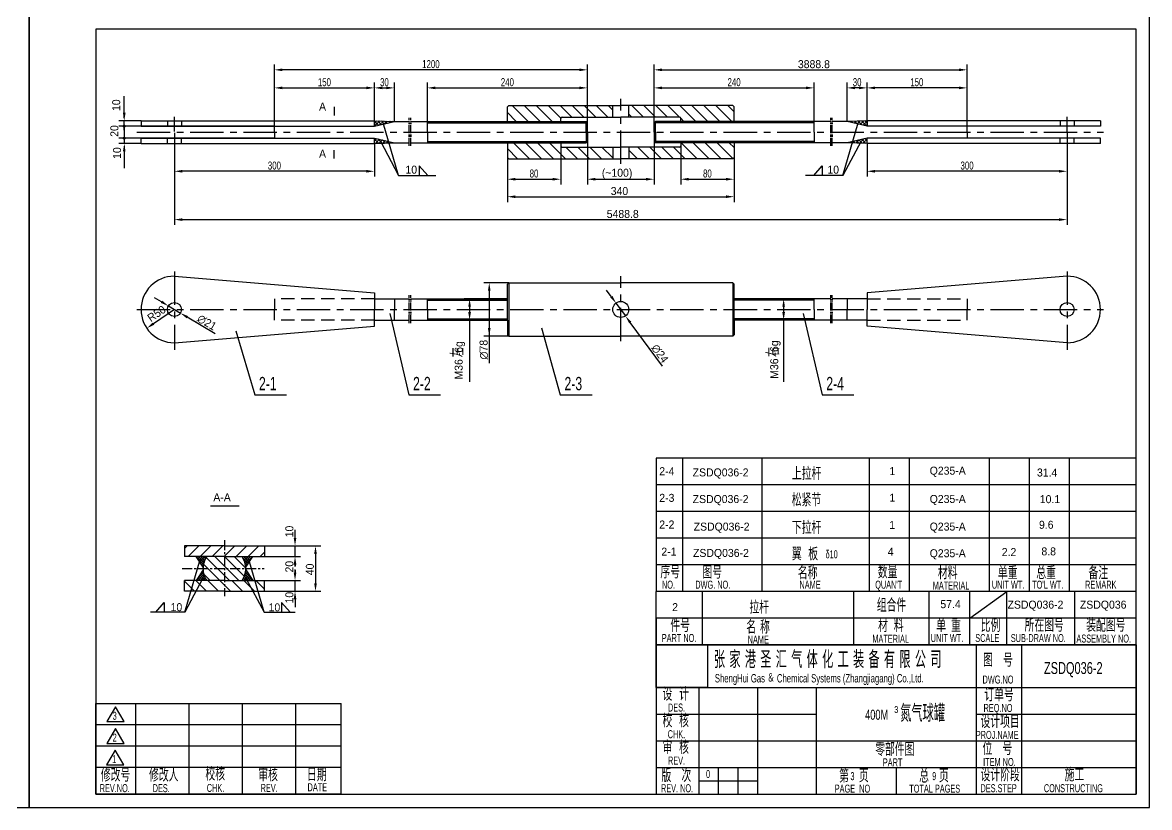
# Model space of a CAD drawing. Header units: millimetres. Extents: x 498745 to 743872, y 17439 to 118325.
# Drawn here: x 587008 to 606021, y 32898 to 46151 of the extents above; entities that cross this region are included whole.
import ezdxf

# ---------------------------------------------------------------- set-up
doc = ezdxf.new("R2010")
doc.units = ezdxf.units.MM
doc.header["$LTSCALE"] = 45
for name, pattern in [('CENTER', [2, 1.25, -0.25, 0.25, -0.25]), ('DIVIDE-S', [16, 10, -2, 0, -2, 0, -2]), ('HIDDEN', [0.375, 0.25, -0.125])]:
    doc.linetypes.add(name, pattern=pattern)
doc.styles.add('HGCAD', font='HGCAD.SHX', dxfattribs={"width": 0.75, "bigfont": 'HGCADHZ.SHX'})
picture_1 = doc.add_image_def('image1.jpg', size_in_pixel=(195, 162))

# ---------------------------------------------------------------- blocks, each defined once
blk = doc.blocks.new('xgl')
at = {"color": 4, "linetype": 'Continuous'}
for p, q in [((0, 34), (92, 34)), ((0, 0), (0, 34)), ((92, 0), (92, 34)), ((92, 0), (0, 0))]:
    blk.add_line(p, q, dxfattribs=at)
at = {"color": 2, "linetype": 'Continuous'}
for p, q in [((15, 0), (15, 34)), ((35, 0), (35, 34)), ((55, 0), (55, 34)), ((75, 0), (75, 34)), ((92, 26), (0, 26)), ((92, 18), (0, 18)), ((92, 10), (0, 10))]:
    blk.add_line(p, q, dxfattribs=at)
at = {"color": 7, "linetype": 'Continuous'}
for points in [[(4.13, 27.23), (10.59, 27.23), (7.36, 32.82)], [(4.13, 19.03), (10.59, 19.03), (7.36, 24.62)], [(3.99, 10.96), (10.45, 10.96), (7.22, 16.55)]]:
    blk.add_lwpolyline(points, close=True, dxfattribs=at)
at = {"color": 7, "linetype": 'Continuous', "style": 'HGCAD', "width": 0.7}
for s, p in [('3', (6.28, 27.91)), ('2', (6.28, 19.71)), ('1', (6.14, 11.64)), ('REV.NO.', (1.43, 0.75)), ('DES.', (21.29, 0.75)), ('DATE', (79.36, 1.08))]:
    blk.add_text(s, height=3, dxfattribs=at).set_placement(p)
at = {"style": 'HGCAD', "width": 0.7}
for s, height, p in [('修改号', 5, (1.87, 4.69)), ('修改人', 5, (19.93, 4.69)), ('校核', 5, (41.07, 5.06)), ('审核', 5, (60.88, 4.75)), ('日期', 5, (79.15, 4.84)), ('CHK.', 3, (41.57, 0.83)), ('REV.', 3, (61.76, 0.83))]:
    blk.add_text(s, height=height, dxfattribs=at).set_placement(p)

msp = doc.modelspace()

# ---------------------------------------------------------------- hatches: boundary and pattern name
h = msp.add_hatch()
h.set_pattern_fill('ANSI31', scale=45, angle=90, style=0)
h.set_pattern_definition([(135, (532436.02, 28379.69), (-101.02788, -101.02788), [])])
h.paths.add_polyline_path([(596538.07, 44751.9), (595210.57, 44751.9), (595188.07, 44729.4), (595188.07, 44481.9), (596088.07, 44481.9), (596088.07, 44532.52, -0.41421356), (596110.57, 44555.02), (596538.07, 44555.02)])
h.paths.add_polyline_path([(596088.07, 44071.27), (596088.07, 44121.9), (595188.07, 44121.9), (595188.07, 43874.4), (595210.57, 43851.9), (596088.07, 43851.9)])
h.paths.add_polyline_path([(596538.07, 44048.77), (596110.57, 44048.77, -0.41421356), (596088.07, 44071.27), (596088.07, 43851.9), (596538.07, 43851.9)])
h.paths.add_polyline_path([(596965.57, 44048.77), (596538.07, 44048.77), (596538.07, 43851.9), (596965.57, 43851.9)])
h.paths.add_polyline_path([(596965.57, 44751.9), (596538.07, 44751.9), (596538.07, 44555.02), (596965.57, 44555.02)])
h.paths.add_polyline_path([(597663.07, 44751.9), (597235.57, 44751.9), (597235.57, 44555.02), (597663.07, 44555.02)])
h.paths.add_polyline_path([(599013.07, 44729.4), (598990.57, 44751.9), (597663.07, 44751.9), (597663.07, 44555.02), (598090.57, 44555.02, -0.41421356), (598113.07, 44532.52), (598113.07, 44481.9), (599013.07, 44481.9)])
h.paths.add_polyline_path([(599013.07, 44121.9), (598113.07, 44121.9), (598113.07, 44071.27), (598113.07, 43851.9), (598990.57, 43851.9), (599013.07, 43874.4)])
h.paths.add_polyline_path([(598113.07, 44071.27, -0.41421356), (598090.57, 44048.77), (597663.07, 44048.77), (597663.07, 43851.9), (598113.07, 43851.9)])
h.paths.add_polyline_path([(597663.07, 44048.77), (597235.57, 44048.77), (597235.57, 43851.9), (597663.07, 43851.9)])
h = msp.add_hatch()
h.set_pattern_fill('ANSI37', scale=13.5, angle=90, style=0)
h.set_pattern_definition([(135, (508338.752, 29014.17), (-30.308364, -30.308364), []), (225, (508338.752, 29014.17), (30.308364, -30.308364), [])])
h.paths.add_polyline_path([(593282.63, 44481.9), (592945.13, 44493.15), (592945.13, 44403.15)])
h.paths.add_polyline_path([(593193.09, 44118.91), (593185.63, 44144.53), (592945.13, 44200.65), (592945.13, 44110.65)])
h = msp.add_hatch()
h.set_pattern_fill('ANSI37', scale=13.5, angle=90, style=0)
h.set_pattern_definition([(45, (685862.394, 29014.17), (30.308364, -30.308364), []), (315, (685862.394, 29014.17), (-30.308364, -30.308364), [])])
h.paths.add_polyline_path([(600918.51, 44481.9), (601256.01, 44493.15), (601256.01, 44403.15)])
h.paths.add_polyline_path([(601015.52, 44144.53), (601256.01, 44200.65), (601256.01, 44110.65), (601008.05, 44118.91)])
h = msp.add_hatch()
h.set_pattern_fill('ANSI31', scale=45, style=0)
h.set_pattern_definition([(45, (508338.75, 29014.17), (-101.02788, 101.02788), [])])
h.paths.add_polyline_path([(589739.45, 37314.6), (589739.45, 37134.6), (590414.45, 37134.6), (590414.45, 37314.6)])
h.paths.add_polyline_path([(590414.45, 37314.6), (590414.45, 37134.6), (591089.45, 37134.6), (591089.45, 37314.6)])
h = msp.add_hatch()
h.set_pattern_fill('ANSI37', scale=9, angle=90, style=0)
h.set_pattern_definition([(135, (508338.752, 29014.17), (-20.205576, -20.205576), []), (225, (508338.752, 29014.17), (20.205576, -20.205576), [])])
h.paths.add_polyline_path([(590116.81, 37134.6), (589936.81, 37134.6), (590055.16, 36954.6, -0.13451911)])
h.paths.add_polyline_path([(589936.81, 36729.6), (590116.81, 36729.6, -0.13451911), (590055.16, 36909.6)])
h.paths.add_polyline_path([(590712.1, 37134.6, -0.13451911), (590773.75, 36954.6), (590892.1, 37134.6)])
h.paths.add_polyline_path([(590773.75, 36909.6, -0.13451911), (590712.1, 36729.6), (590892.1, 36729.6)])
h = msp.add_hatch()
h.set_pattern_fill('ANSI31', scale=36, angle=90, style=0)
h.set_pattern_definition([(135, (508338.75, 29014.17), (-80.8223, -80.8223), [])])
h.paths.add_polyline_path([(590414.45, 36932.1), (590414.45, 37134.6), (590116.81, 37134.6, 0.15047208), (590054.45, 36932.1)])
h.paths.add_polyline_path([(590774.45, 36932.1, 0.15047208), (590712.1, 37134.6), (590414.45, 37134.6), (590414.45, 36932.1)])
h.paths.add_polyline_path([(590414.45, 36729.6), (590414.45, 36932.1), (590054.45, 36932.1, 0.15047208), (590116.81, 36729.6)])
h.paths.add_polyline_path([(590712.1, 36729.6, 0.15047208), (590774.45, 36932.1), (590414.45, 36932.1), (590414.45, 36729.6)])
h = msp.add_hatch()
h.set_pattern_fill('ANSI31', scale=45, angle=90, style=0)
h.set_pattern_definition([(135, (508338.75, 29014.17), (-101.02788, -101.02788), [])])
h.paths.add_polyline_path([(589900.9, 36729.6), (589739.45, 36729.6), (589739.45, 36549.6), (589848.45, 36549.6)])
h.paths.add_polyline_path([(590414.45, 36729.6), (590029.98, 36729.6), (589934.1, 36549.6), (590414.45, 36549.6)])
h.paths.add_polyline_path([(590029.98, 36729.6), (589900.9, 36729.6), (589848.45, 36549.6), (589934.1, 36549.6)])
h.paths.add_polyline_path([(590798.92, 36729.6), (590414.45, 36729.6), (590414.45, 36549.6), (590894.8, 36549.6)])
h.paths.add_polyline_path([(590928, 36729.6), (590798.92, 36729.6), (590894.8, 36549.6), (590980.45, 36549.6)])
h.paths.add_polyline_path([(591089.45, 36729.6), (590928, 36729.6), (590980.45, 36549.6), (591089.45, 36549.6)])

# ---------------------------------------------------------------- linework, layer by layer
at = {"color": 7, "ltscale": 2}
for p, q in [((587120.84, 32898.5), (587120.84, 46263.5)), ((587120.84, 46263.5), (587120.84, 32898.5)), ((587120.84, 32898.5), (587120.84, 46263.5)), ((606020.84, 32898.5), (606020.84, 46263.5)), ((577670.84, 32898.5), (587120.84, 32898.5)), ((587120.84, 32898.5), (606020.84, 32898.5))]:
    msp.add_line(p, q, dxfattribs=at)
at = {"color": 4, "ltscale": 2}
for p, q in [((588245.84, 46038.5), (588245.84, 33123.5)), ((605795.84, 46038.5), (588245.84, 46038.5)), ((605795.84, 33123.5), (605795.84, 46038.5)), ((592267.1, 44729.54), (592267.1, 44583.8)), ((595188.07, 44729.4), (595210.57, 44751.9)), ((595188.07, 44481.9), (595188.07, 44729.4)), ((595210.57, 44751.9), (597100.57, 44751.9)), ((596965.57, 44555.02), (596965.57, 44751.9)), ((598990.57, 44751.9), (597100.57, 44751.9)), ((597235.57, 44555.02), (597235.57, 44751.9)), ((599013.07, 44729.4), (598990.57, 44751.9)), ((599013.07, 44481.9), (599013.07, 44729.4)), ((589007.63, 44493.15), (589007.63, 44403.15)), ((589007.63, 44493.15), (592945.13, 44493.15)), ((592945.13, 44493.15), (592945.13, 44403.15)), ((592945.13, 44493.15), (593282.63, 44481.9)), ((596088.07, 44481.9), (596088.07, 44532.52)), ((596110.57, 44555.02), (597100.57, 44555.02)), ((598090.57, 44555.02), (597100.57, 44555.02)), ((598113.07, 44481.9), (598113.07, 44532.52)), ((601256.01, 44493.15), (600918.51, 44481.9)), ((605193.51, 44493.15), (601256.01, 44493.15)), ((601256.01, 44493.15), (601256.01, 44403.15)), ((605193.51, 44493.15), (605193.51, 44403.15)), ((589007.63, 44403.15), (592945.13, 44403.15)), ((605193.51, 44403.15), (601256.01, 44403.15)), ((589007.63, 44110.65), (589007.63, 44200.65)), ((589007.63, 44200.65), (592945.13, 44200.65)), ((589007.63, 44110.65), (592945.13, 44110.65)), ((592945.13, 44110.65), (592945.13, 44200.65)), ((592945.13, 44110.65), (593282.63, 44121.9)), ((595188.07, 44121.9), (596088.07, 44121.9)), ((595188.07, 44121.9), (595188.07, 43874.4)), ((596088.07, 44121.9), (596088.07, 44071.27)), ((598113.07, 44121.9), (598113.07, 44071.27)), ((599013.07, 44121.9), (598113.07, 44121.9)), ((599013.07, 44121.9), (599013.07, 43874.4)), ((601256.01, 44110.65), (600918.51, 44121.9)), ((605193.51, 44200.65), (601256.01, 44200.65)), ((601256.01, 44110.65), (601256.01, 44200.65)), ((605193.51, 44110.65), (601256.01, 44110.65)), ((605193.51, 44110.65), (605193.51, 44200.65)), ((592267.1, 43852.8), (592267.1, 43998.54)), ((596110.57, 44048.77), (597100.57, 44048.77)), ((596965.57, 44048.77), (596965.57, 43851.9)), ((598090.57, 44048.77), (597100.57, 44048.77)), ((597235.57, 44048.77), (597235.57, 43851.9)), ((595188.07, 43874.4), (595210.57, 43851.9)), ((595210.57, 43851.9), (597100.57, 43851.9)), ((598990.57, 43851.9), (597100.57, 43851.9)), ((599013.07, 43874.4), (598990.57, 43851.9)), ((589570.13, 41868.67), (592945.13, 41587.42)), ((604631.01, 41868.67), (601256.01, 41587.42)), ((595188.07, 41733.67), (595210.57, 41756.17)), ((595188.07, 41126.17), (595188.07, 41733.67)), ((595210.57, 41756.17), (597100.57, 41756.17)), ((595210.57, 41756.17), (595210.57, 40856.17)), ((598990.57, 41756.17), (597100.57, 41756.17)), ((598990.57, 41756.17), (598990.57, 40856.17)), ((599013.07, 41733.67), (598990.57, 41756.17)), ((599013.07, 41126.17), (599013.07, 41733.67)), ((592945.13, 41587.42), (592945.13, 41306.17)), ((592945.13, 41497.42), (592945.13, 41306.17)), ((592945.13, 41486.17), (593533.24, 41486.17)), ((593282.63, 41486.17), (593282.63, 41306.17)), ((601256.01, 41486.17), (600667.9, 41486.17)), ((600918.51, 41486.17), (600918.51, 41306.17)), ((601256.01, 41587.42), (601256.01, 41306.17)), ((601256.01, 41497.42), (601256.01, 41306.17)), ((592945.13, 41024.92), (592945.13, 41306.17)), ((593282.63, 41126.17), (593282.63, 41306.17)), ((600918.51, 41126.17), (600918.51, 41306.17)), ((601256.01, 41024.92), (601256.01, 41306.17)), ((592945.13, 41126.17), (593533.24, 41126.17)), ((595188.07, 41126.17), (595188.07, 40878.67)), ((599013.07, 41126.17), (599013.07, 40878.67)), ((601256.01, 41126.17), (600667.9, 41126.17)), ((589570.13, 40743.67), (592945.13, 41024.92)), ((595188.07, 40878.67), (595210.57, 40856.17)), ((599013.07, 40878.67), (598990.57, 40856.17)), ((604631.01, 40743.67), (601256.01, 41024.92)), ((595210.57, 40856.17), (597100.57, 40856.17)), ((598990.57, 40856.17), (597100.57, 40856.17)), ((590924.68, 39867.18), (591461.28, 39867.18)), ((593524.76, 39867.18), (594061.36, 39867.18)), ((596079.57, 39867.18), (596616.17, 39867.18)), ((600496.55, 39867.18), (601033.15, 39867.18)), ((588245.84, 33123.5), (605795.84, 33123.5))]:
    msp.add_line(p, q, dxfattribs=at)
at = {"color": 7}
for p, q in [((591257.63, 45137.39), (591257.63, 45442.3)), ((596538.07, 45137.39), (596538.07, 45442.3)), ((597663.07, 45137.39), (597663.07, 45442.3)), ((602943.51, 45137.39), (602943.51, 45442.3)), ((596403.07, 45352.3), (591392.63, 45352.3)), ((597798.07, 45352.3), (602808.51, 45352.3)), ((591257.63, 44403.15), (591257.63, 45137.39)), ((592945.13, 44403.15), (592945.13, 45137.39)), ((592945.13, 44403.15), (592945.13, 45137.39)), ((593282.63, 44481.9), (593282.63, 45137.39)), ((593838.07, 44481.9), (593838.07, 45137.39)), ((596538.07, 44459.4), (596538.07, 45137.39)), ((597663.07, 44459.4), (597663.07, 45137.39)), ((600363.07, 44481.9), (600363.07, 45137.39)), ((600918.51, 44481.9), (600918.51, 45137.39)), ((601256.01, 44403.15), (601256.01, 45137.39)), ((601256.01, 44403.15), (601256.01, 45137.39)), ((602943.51, 44403.15), (602943.51, 45137.39)), ((588724.42, 44628.15), (588724.42, 44909.4)), ((591392.63, 45047.39), (592810.13, 45047.39)), ((593080.13, 45047.39), (593147.63, 45047.39)), ((593973.07, 45047.39), (596403.07, 45047.39)), ((597798.07, 45047.39), (600228.07, 45047.39)), ((601121.01, 45047.39), (601053.51, 45047.39)), ((602808.51, 45047.39), (601391.01, 45047.39)), ((589007.63, 44493.15), (588634.42, 44493.15)), ((588724.42, 44538.15), (588724.42, 44673.15)), ((588724.42, 44403.15), (588724.42, 44493.15)), ((591257.63, 44403.15), (588634.42, 44403.15)), ((589007.63, 44403.15), (588634.42, 44403.15)), ((588708.86, 44403.15), (588707.69, 44401.98)), ((588720.24, 44386.91), (588708.18, 44398.97)), ((588714.1, 44403.15), (588708.58, 44408.67)), ((588724.42, 44418.7), (588708.86, 44403.15)), ((588718.97, 44403.15), (588710.15, 44394.34)), ((588724.21, 44403.15), (588712.46, 44414.9)), ((588724.42, 44392.83), (588714.1, 44403.15)), ((588724.42, 44398.5), (588715.12, 44389.2)), ((588724.42, 44413.04), (588718.59, 44418.87)), ((588724.42, 44408.6), (588718.97, 44403.15)), ((588724.42, 44388.39), (588722.51, 44386.49)), ((588724.42, 44402.94), (588724.21, 44403.15)), ((588724.42, 44335.65), (588724.42, 44470.65)), ((588725.59, 44419.87), (588724.42, 44418.7)), ((588733.23, 44417.41), (588724.42, 44408.6)), ((588734.31, 44403.15), (588724.42, 44413.04)), ((588729.07, 44403.15), (588724.42, 44398.5)), ((588739.17, 44403.15), (588724.42, 44388.39)), ((588724.42, 44403.15), (588724.42, 44200.65)), ((588736.17, 44391.19), (588724.42, 44402.94)), ((588729.94, 44387.31), (588724.42, 44392.83)), ((588740.79, 44406.77), (588728.04, 44419.52)), ((588738.37, 44412.45), (588729.07, 44403.15)), ((588740.14, 44397.32), (588734.31, 44403.15)), ((588741.08, 44405.05), (588739.17, 44403.15)), ((593353.45, 43568.61), (593093.89, 44459.38)), ((600847.7, 43568.61), (601107.26, 44459.38)), ((591257.63, 44200.65), (588634.42, 44200.65)), ((589007.63, 44200.65), (588634.42, 44200.65)), ((589007.63, 44110.65), (588634.42, 44110.65)), ((588708.42, 44200.65), (588707.67, 44199.9)), ((588720.82, 44184.27), (588708.04, 44197.05)), ((588724.42, 44216.65), (588708.42, 44200.65)), ((588714.55, 44200.65), (588708.7, 44206.49)), ((588718.52, 44200.65), (588709.99, 44192.11)), ((588724.42, 44200.88), (588712.68, 44212.62)), ((588724.42, 44190.78), (588714.55, 44200.65)), ((588724.42, 44196.44), (588714.85, 44186.88)), ((588724.42, 44206.54), (588718.52, 44200.65)), ((588724.42, 44210.98), (588718.92, 44216.49)), ((588724.42, 44186.34), (588722.12, 44184.04)), ((588724.42, 44268.15), (588724.42, 44133.15)), ((588725.17, 44217.4), (588724.42, 44216.65)), ((588732.95, 44215.08), (588724.42, 44206.54)), ((588734.75, 44200.65), (588724.42, 44210.98)), ((588724.65, 44200.65), (588724.42, 44200.88)), ((588728.62, 44200.65), (588724.42, 44196.44)), ((588738.73, 44200.65), (588724.42, 44186.34)), ((588724.42, 44200.65), (588724.42, 44110.65)), ((588730.26, 44184.93), (588724.42, 44190.78)), ((588736.39, 44188.91), (588724.65, 44200.65)), ((588738.19, 44210.21), (588728.62, 44200.65)), ((588740.65, 44204.86), (588728.63, 44216.88)), ((588740.26, 44195.15), (588734.75, 44200.65)), ((588741.03, 44202.95), (588738.73, 44200.65)), ((592945.13, 44110.65), (592945.13, 43549.56)), ((601256.01, 44110.65), (601256.01, 43549.56)), ((588724.42, 44065.65), (588724.42, 43694.4)), ((588724.42, 43975.65), (588724.42, 43694.4)), ((589570.13, 44043.64), (589570.13, 43549.56)), ((589570.13, 44043.64), (589570.13, 42733.59)), ((596088.07, 44071.27), (596088.07, 43415.37)), ((604631.01, 44043.64), (604631.01, 43549.56)), ((604631.01, 44043.64), (604631.01, 42733.59)), ((595188.07, 43874.4), (595188.07, 43415.37)), ((595188.07, 43874.4), (595188.07, 43120.22)), ((599013.07, 43874.4), (599013.07, 43120.22)), ((592810.13, 43639.56), (589705.13, 43639.56)), ((604496.01, 43639.56), (601391.01, 43639.56)), ((595323.07, 43505.37), (595953.07, 43505.37)), ((595323.07, 43210.22), (598878.07, 43210.22)), ((589705.13, 42823.59), (604496.01, 42823.59)), ((595210.57, 41756.17), (594792.19, 41756.17)), ((589352.76, 41435.87), (589236.83, 41505.04)), ((595188.07, 41486.17), (594460.13, 41486.17)), ((594882.19, 41621.17), (594882.19, 40398.45)), ((596940.84, 41523.85), (596860.98, 41632.69)), ((589570.13, 41306.17), (589216.74, 41065.61)), ((589468.69, 41366.69), (589671.57, 41245.64)), ((594550.13, 41351.17), (594550.13, 41261.17)), ((597020.71, 41415.01), (597180.44, 41197.33)), ((599849.36, 41351.17), (599849.36, 41261.17)), ((590260.89, 40894.02), (589787.5, 41176.47)), ((595188.07, 41126.17), (594460.13, 41126.17)), ((594550.13, 41126.17), (594550.13, 40085.79)), ((597804.48, 40346.88), (597260.3, 41088.49)), ((599849.36, 41126.17), (599849.36, 40085.79)), ((595210.57, 40856.17), (594792.19, 40856.17)), ((591605.59, 37449.6), (591605.59, 37584.6)), ((591089.45, 37314.6), (591695.59, 37314.6)), ((591089.45, 37314.6), (592040.88, 37314.6)), ((591605.59, 37134.6), (591605.59, 37314.6)), ((589745.02, 36194.63), (590004.58, 37085.4)), ((591083.89, 36194.63), (590824.32, 37085.4)), ((591089.45, 37134.6), (591695.59, 37134.6)), ((591950.88, 37179.6), (591950.88, 36684.6)), ((591605.59, 36965.57), (591605.59, 36999.6)), ((591605.59, 36999.6), (591605.59, 36973.83)), ((591605.59, 36864.6), (591605.59, 36914.8)), ((591605.59, 36904.18), (591605.59, 36864.6)), ((591089.45, 36729.6), (591695.59, 36729.6)), ((591605.59, 36549.6), (591605.59, 36729.6)), ((591089.45, 36549.6), (591695.59, 36549.6)), ((591089.45, 36549.6), (592040.88, 36549.6)), ((591605.59, 36414.6), (591605.59, 36279.6))]:
    msp.add_line(p, q, dxfattribs=at)
at = {"color": 1, "linetype": 'CENTER', "ltscale": 10}
for p, q in [((597100.57, 43766.07), (597100.57, 44863.08)), ((589570.13, 44313.1), (589570.13, 44560.15)), ((604631.01, 44313.1), (604631.01, 44560.15)), ((588937.12, 44301.9), (605243.14, 44301.9)), ((589570.13, 44290.69), (589570.13, 44043.64)), ((604631.01, 44290.69), (604631.01, 44043.64)), ((589570.13, 41946.68), (589570.13, 40627.19)), ((597100.57, 40770.34), (597100.57, 41867.35)), ((604631.01, 41946.68), (604631.01, 40627.19)), ((588937.12, 41306.17), (605243.14, 41306.17))]:
    msp.add_line(p, q, dxfattribs=at)
at = {"color": 6, "ltscale": 20}
for p, q in [((589452.01, 44493.15), (589452.01, 44403.15)), ((589688.26, 44493.15), (589688.26, 44403.15)), ((604512.89, 44493.15), (604512.89, 44403.15)), ((604749.14, 44493.15), (604749.14, 44403.15)), ((589452.01, 44110.65), (589452.01, 44200.65)), ((589688.26, 44110.65), (589688.26, 44200.65)), ((604512.89, 44110.65), (604512.89, 44200.65)), ((604749.14, 44110.65), (604749.14, 44200.65))]:
    msp.add_line(p, q, dxfattribs=at)
at = {"color": 3, "linetype": 'DIVIDE-S', "ltscale": 0.3}
for p, q in [((593533.24, 44068.55), (593533.24, 44543.53)), ((593558.41, 44068.55), (593558.41, 44543.53)), ((600642.74, 44068.55), (600642.74, 44543.53)), ((600667.9, 44068.55), (600667.9, 44543.53)), ((593533.24, 41072.82), (593533.24, 41547.8)), ((593558.41, 41072.82), (593558.41, 41547.8)), ((600642.74, 41072.82), (600642.74, 41547.8)), ((600667.9, 41072.82), (600667.9, 41547.8))]:
    msp.add_line(p, q, dxfattribs=at)
at = {"color": 4}
for p, q in [((591257.63, 44301.9), (591257.63, 44403.15)), ((591257.63, 44403.15), (592945.13, 44403.15)), ((591257.63, 44301.9), (591257.63, 44200.65)), ((592945.13, 44403.15), (593282.63, 44481.9)), ((593282.63, 44481.9), (593533.24, 44481.9)), ((593558.41, 44481.9), (596515.57, 44481.9)), ((593838.07, 44301.9), (593838.07, 44481.9)), ((593838.07, 44301.9), (593838.07, 44121.9)), ((595188.07, 44481.9), (596088.07, 44481.9)), ((596538.07, 44459.4), (596515.57, 44481.9)), ((596515.57, 44301.9), (596515.57, 44481.9)), ((596515.57, 44301.9), (596515.57, 44121.9)), ((596538.07, 44301.9), (596538.07, 44459.4)), ((596538.07, 44301.9), (596538.07, 44144.4)), ((597663.07, 44459.4), (597685.57, 44481.9)), ((597663.07, 44301.9), (597663.07, 44459.4)), ((597663.07, 44301.9), (597663.07, 44144.4)), ((597685.57, 44301.9), (597685.57, 44481.9)), ((600642.74, 44481.9), (597685.57, 44481.9)), ((597685.57, 44301.9), (597685.57, 44121.9)), ((599013.07, 44481.9), (598113.07, 44481.9)), ((600363.07, 44301.9), (600363.07, 44481.9)), ((600363.07, 44301.9), (600363.07, 44121.9)), ((600918.51, 44481.9), (600667.9, 44481.9)), ((601256.01, 44403.15), (600918.51, 44481.9)), ((602943.51, 44403.15), (601256.01, 44403.15)), ((602943.51, 44301.9), (602943.51, 44403.15)), ((602943.51, 44301.9), (602943.51, 44200.65)), ((591257.63, 44200.65), (592945.13, 44200.65)), ((592945.13, 44200.65), (593282.63, 44121.9)), ((593282.63, 44121.9), (593533.24, 44121.9)), ((593558.41, 44121.9), (596515.57, 44121.9)), ((596538.07, 44144.4), (596515.57, 44121.9)), ((597663.07, 44144.4), (597685.57, 44121.9)), ((600642.74, 44121.9), (597685.57, 44121.9)), ((600918.51, 44121.9), (600667.9, 44121.9)), ((601256.01, 44200.65), (600918.51, 44121.9)), ((602943.51, 44200.65), (601256.01, 44200.65)), ((593558.41, 41486.17), (595188.07, 41486.17)), ((593838.07, 41306.17), (593838.07, 41486.17)), ((600642.74, 41486.17), (599013.07, 41486.17)), ((600363.07, 41306.17), (600363.07, 41486.17)), ((593838.07, 41306.17), (593838.07, 41126.17)), ((600363.07, 41306.17), (600363.07, 41126.17)), ((593558.41, 41126.17), (595188.07, 41126.17)), ((600642.74, 41126.17), (599013.07, 41126.17)), ((590179.47, 37993.27), (590665.07, 37993.27)), ((590414.45, 37314.6), (589739.45, 37314.6)), ((589739.45, 37314.6), (589739.45, 37134.6)), ((590414.45, 37314.6), (591089.45, 37314.6)), ((591089.45, 37314.6), (591089.45, 37134.6)), ((590414.45, 37134.6), (589739.45, 37134.6)), ((590055.16, 36954.6), (589936.81, 37134.6)), ((590414.45, 37134.6), (591089.45, 37134.6)), ((590773.75, 36954.6), (590892.1, 37134.6)), ((590055.16, 36909.6), (589936.81, 36729.6)), ((590773.75, 36909.6), (590892.1, 36729.6)), ((589739.45, 36549.6), (589739.45, 36729.6)), ((590414.45, 36729.6), (589739.45, 36729.6)), ((590414.45, 36729.6), (591089.45, 36729.6)), ((591089.45, 36549.6), (591089.45, 36729.6)), ((590414.45, 36549.6), (589739.45, 36549.6)), ((590414.45, 36549.6), (591089.45, 36549.6)), ((605795.84, 36543.5), (597695.84, 36543.5))]:
    msp.add_line(p, q, dxfattribs=at)
for p, q in [((593838.07, 44459.4), (596538.07, 44459.4)), ((600363.07, 44459.4), (597663.07, 44459.4)), ((593838.07, 44144.4), (596538.07, 44144.4)), ((596538.07, 44144.4), (596538.07, 43415.37)), ((597663.07, 44144.4), (597663.07, 43415.37)), ((600363.07, 44144.4), (597663.07, 44144.4)), ((598113.07, 44071.27), (598113.07, 43415.37)), ((599013.07, 43874.4), (599013.07, 43415.37)), ((596673.07, 43505.37), (597528.07, 43505.37)), ((598248.07, 43505.37), (598878.07, 43505.37)), ((593838.07, 41463.67), (595188.07, 41463.67)), ((600363.07, 41463.67), (599013.07, 41463.67)), ((593838.07, 41148.67), (595188.07, 41148.67)), ((600363.07, 41148.67), (599013.07, 41148.67))]:
    msp.add_line(p, q)
at = {"ltscale": 2}
for p, q in [((593045.83, 44146.11), (593353.45, 43568.61)), ((601155.31, 44146.11), (600847.7, 43568.61)), ((593701.4, 43731.68), (593701.4, 43568.61)), ((593843.33, 43568.61), (593701.4, 43731.68)), ((600357.81, 43568.61), (600499.74, 43731.68)), ((600499.74, 43731.68), (600499.74, 43568.61)), ((593353.45, 43568.61), (593980.98, 43568.61)), ((600847.7, 43568.61), (600220.16, 43568.61)), ((593206.35, 41237.54), (593524.76, 39867.18)), ((600178.13, 41237.54), (600496.55, 39867.18)), ((590606.26, 40945.14), (590924.68, 39867.18)), ((595761.15, 40995.44), (596079.57, 39867.18)), ((590052.63, 36772.13), (589745.02, 36194.63)), ((590776.27, 36772.13), (591083.89, 36194.63)), ((589255.13, 36194.63), (589397.06, 36357.7)), ((589397.06, 36357.7), (589397.06, 36194.63)), ((591521.25, 36194.63), (591379.32, 36357.7)), ((591379.32, 36357.7), (591379.32, 36194.63)), ((589745.02, 36194.63), (589167.05, 36194.63)), ((591083.89, 36194.63), (591605.78, 36194.63))]:
    msp.add_line(p, q, dxfattribs=at)
at = {"color": 6, "linetype": 'HIDDEN', "ltscale": 20}
for p, q in [((591257.63, 41486.17), (591257.63, 41306.17)), ((592945.13, 41486.17), (591257.63, 41486.17)), ((601256.01, 41486.17), (602943.51, 41486.17)), ((602943.51, 41486.17), (602943.51, 41306.17)), ((591257.63, 41126.17), (591257.63, 41306.17)), ((602943.51, 41126.17), (602943.51, 41306.17)), ((592945.13, 41126.17), (591257.63, 41126.17)), ((601256.01, 41126.17), (602943.51, 41126.17))]:
    msp.add_line(p, q, dxfattribs=at)
at = {"color": 4, "linetype": 'Continuous'}
for p, q in [((597699.07, 38793.49), (597699.07, 36543.49)), ((605799.07, 38793.49), (597699.07, 38793.49)), ((598149.07, 36543.49), (598149.07, 38793.49)), ((599488.94, 36543.49), (599488.94, 38793.49)), ((601299.07, 36543.49), (601299.07, 38793.49)), ((601974.07, 36543.49), (601974.07, 38793.49)), ((603324.07, 36543.49), (603324.07, 38793.49)), ((603999.07, 36543.49), (603999.07, 38793.49)), ((604674.07, 36543.49), (604674.07, 38793.49)), ((605795.84, 36543.49), (605795.84, 38163.49)), ((597695.84, 35643.5), (597695.84, 36543.5)), ((605795.84, 36543.49), (597695.84, 36543.49)), ((605795.84, 36543.49), (597695.84, 36543.49)), ((605799.07, 36543.5), (597699.07, 36543.5)), ((605799.07, 36543.5), (597699.07, 36543.5)), ((605799.07, 36543.5), (597702.31, 36543.5)), ((598479.29, 35643.5), (598479.29, 36543.5)), ((601035.79, 35643.5), (601035.79, 36543.5)), ((602305.92, 35643.5), (602305.92, 36543.5)), ((602305.92, 35643.5), (602305.92, 36543.5)), ((602988.42, 35643.5), (602988.42, 36543.5)), ((603617.04, 35643.5), (603617.04, 36543.5)), ((604761.5, 35643.5), (604761.5, 36543.5)), ((597695.84, 36093.5), (597695.84, 35643.5)), ((605795.84, 35643.5), (597692.6, 35643.5)), ((605795.84, 35643.5), (597692.6, 35643.5)), ((605795.84, 35643.5), (597692.6, 35643.5)), ((605795.84, 35643.5), (597692.6, 35643.5)), ((597695.84, 35643.5), (597695.84, 33123.5)), ((605795.84, 35643.5), (597695.84, 35643.5)), ((605795.84, 35643.5), (597695.84, 35643.5)), ((605795.84, 35643.5), (597695.84, 35643.5)), ((605795.84, 35643.5), (597695.84, 35643.5)), ((605795.84, 35643.5), (597695.84, 35643.5)), ((605795.84, 35643.5), (597695.84, 35643.5)), ((605795.84, 35643.5), (597695.84, 35643.5)), ((605795.84, 35643.5), (597695.84, 35643.5)), ((605795.84, 35643.5), (597695.84, 35643.5)), ((605795.84, 35643.5), (597695.84, 35643.5)), ((605795.84, 35643.5), (597695.84, 35643.5)), ((597695.84, 35643.5), (605795.84, 35643.5)), ((605795.84, 35643.5), (597695.84, 35643.5)), ((605795.84, 35643.5), (597695.84, 35643.5)), ((605795.84, 35643.5), (597695.84, 35643.5)), ((605795.84, 35643.5), (597695.84, 35643.5)), ((605795.84, 35643.5), (597695.84, 35643.5)), ((605795.84, 35643.5), (597695.84, 35643.5)), ((605795.84, 35643.5), (597695.84, 35643.5)), ((605795.84, 35643.5), (597695.84, 35643.5)), ((605795.84, 35643.5), (597695.84, 35643.5)), ((605795.84, 35643.5), (597695.84, 35643.5)), ((605795.84, 35643.5), (597695.84, 35643.5)), ((605795.84, 35643.5), (597695.84, 35643.5)), ((605795.84, 35643.5), (597695.84, 35643.5)), ((605795.84, 35643.5), (597699.07, 35643.5)), ((605795.84, 35643.5), (597699.07, 35643.5)), ((605795.84, 35643.5), (597699.07, 35643.5)), ((605795.84, 35643.5), (597699.07, 35643.5)), ((605795.84, 35643.5), (597699.07, 35643.5)), ((605795.84, 35643.5), (597699.07, 35643.5)), ((605795.84, 35643.5), (597699.07, 35643.5)), ((605795.84, 35643.5), (597699.07, 35643.5)), ((605795.84, 35643.5), (597699.07, 35643.5)), ((605795.84, 35643.5), (597699.07, 35643.5)), ((605795.84, 35643.5), (597699.07, 35643.5)), ((603095.84, 35643.5), (603095.84, 33123.5)), ((603860.84, 35643.5), (603860.84, 33123.5)), ((605795.84, 35643.5), (605795.84, 33123.5)), ((597695.84, 34923.5), (605795.84, 34923.5)), ((598415.84, 34923.5), (598415.84, 33123.5)), ((599405.84, 34923.5), (599405.84, 33123.5)), ((600395.84, 34923.5), (600395.84, 33123.5)), ((597695.84, 34473.5), (600395.84, 34473.5)), ((603095.84, 34473.5), (605795.84, 34473.5)), ((597695.84, 34023.5), (603095.84, 34023.5)), ((603095.84, 34023.5), (605795.84, 34023.5)), ((597695.84, 33573.5), (603095.84, 33573.5)), ((598745.84, 33573.5), (598745.84, 33123.5)), ((599075.84, 33573.5), (599075.84, 33123.5)), ((601745.84, 33573.5), (601745.84, 33123.5)), ((603095.84, 33573.5), (605795.84, 33573.5)), ((598415.84, 33348.41), (599405.84, 33348.41)), ((597695.84, 33123.5), (603095.84, 33123.5)), ((603095.84, 33123.5), (605795.84, 33123.5))]:
    msp.add_line(p, q, dxfattribs=at)
at = {"color": 7, "linetype": 'Continuous'}
for p, q in [((605799.07, 38343.49), (597699.07, 38343.49)), ((605799.07, 38343.49), (597699.07, 38343.49)), ((605799.07, 38343.49), (597699.07, 38343.49)), ((605799.07, 38343.49), (597699.07, 38343.49)), ((605799.07, 38343.49), (597699.07, 38343.49)), ((605799.07, 38343.49), (597699.07, 38343.49)), ((605799.07, 38343.49), (597699.07, 38343.49)), ((605799.07, 37893.49), (597699.07, 37893.49)), ((605799.07, 37893.49), (597699.07, 37893.49)), ((605799.07, 37893.49), (597699.07, 37893.49)), ((605799.07, 37443.49), (597699.07, 37443.49)), ((605799.07, 37443.49), (597699.07, 37443.49)), ((605799.07, 37443.49), (597699.07, 37443.49)), ((605799.07, 36993.49), (597699.07, 36993.49)), ((605795.84, 36093.5), (597695.84, 36093.5))]:
    msp.add_line(p, q, dxfattribs=at)
at = {"color": 1, "linetype": 'CENTER', "ltscale": 3}
for p, q in [((590414.45, 37412.58), (590414.45, 36468.85)), ((589703.89, 36932.1), (591085.63, 36932.1))]:
    msp.add_line(p, q, dxfattribs=at)
at = {"linetype": 'Continuous'}
msp.add_line((602988.42, 36093.5), (603617.04, 36543.49), dxfattribs=at)
at = {"color": 7}
for centre in [(588724.42, 44403.15), (588724.42, 44200.65)]:
    msp.add_circle(centre, 16.77, dxfattribs=at)
at = {"color": 4, "ltscale": 2}
for centre, radius in [((589570.13, 41306.17), 118.12), ((597100.57, 41306.17), 135), ((604631.01, 41306.17), 118.12)]:
    msp.add_circle(centre, radius, dxfattribs=at)
for centre, radius, start, end in [((596110.57, 44532.52), 22.5, 90, 180), ((598090.57, 44532.52), 22.5, 0, 90), ((596110.57, 44071.27), 22.5, 180, 270), ((598090.57, 44071.27), 22.5, 270, 0), ((589570.13, 41306.17), 562.5, 90, 180), ((604631.01, 41306.17), 562.5, 0, 90), ((589570.13, 41306.17), 562.5, 180, 270), ((604631.01, 41306.17), 562.5, 270, 0), ((604631.01, 41306.17), 562.5, 270, 0)]:
    msp.add_arc(centre, radius, start, end, dxfattribs=at)
at = {"color": 4}
for start, end in [(145.771134, 180), (0, 34.228866), (180, 214.228866), (325.771134, 0)]:
    msp.add_arc((590414.45, 36932.1), 360, start, end, dxfattribs=at)
at = {"color": 7}
for points in [[(591392.63, 45374.8), (591392.63, 45329.8), (591257.63, 45352.3)], [(596403.07, 45374.8), (596403.07, 45329.8), (596538.07, 45352.3)], [(597798.07, 45374.8), (597798.07, 45329.8), (597663.07, 45352.3)], [(602808.51, 45374.8), (602808.51, 45329.8), (602943.51, 45352.3)], [(591392.63, 45069.89), (591392.63, 45024.89), (591257.63, 45047.39)], [(592810.13, 45069.89), (592810.13, 45024.89), (592945.13, 45047.39)], [(593080.13, 45069.89), (593080.13, 45024.89), (592945.13, 45047.39)], [(593147.63, 45069.89), (593147.63, 45024.89), (593282.63, 45047.39)], [(593973.07, 45069.89), (593973.07, 45024.89), (593838.07, 45047.39)], [(596403.07, 45069.89), (596403.07, 45024.89), (596538.07, 45047.39)], [(597798.07, 45069.89), (597798.07, 45024.89), (597663.07, 45047.39)], [(600228.07, 45069.89), (600228.07, 45024.89), (600363.07, 45047.39)], [(601053.51, 45069.89), (601053.51, 45024.89), (600918.51, 45047.39)], [(601121.01, 45069.89), (601121.01, 45024.89), (601256.01, 45047.39)], [(601391.01, 45069.89), (601391.01, 45024.89), (601256.01, 45047.39)], [(602808.51, 45069.89), (602808.51, 45024.89), (602943.51, 45047.39)], [(588701.92, 44628.15), (588746.92, 44628.15), (588724.42, 44493.15)], [(588701.92, 43975.65), (588746.92, 43975.65), (588724.42, 44110.65)], [(589705.13, 43662.06), (589705.13, 43617.06), (589570.13, 43639.56)], [(592810.13, 43662.06), (592810.13, 43617.06), (592945.13, 43639.56)], [(601391.01, 43662.06), (601391.01, 43617.06), (601256.01, 43639.56)], [(604496.01, 43662.06), (604496.01, 43617.06), (604631.01, 43639.56)], [(595323.07, 43527.87), (595323.07, 43482.87), (595188.07, 43505.37)], [(595953.07, 43527.87), (595953.07, 43482.87), (596088.07, 43505.37)], [(595323.07, 43232.72), (595323.07, 43187.72), (595188.07, 43210.22)], [(598878.07, 43232.72), (598878.07, 43187.72), (599013.07, 43210.22)], [(589705.13, 42846.09), (589705.13, 42801.09), (589570.13, 42823.59)], [(604496.01, 42846.09), (604496.01, 42801.09), (604631.01, 42823.59)], [(594859.69, 41621.17), (594904.69, 41621.17), (594882.19, 41756.17)], [(589364.29, 41455.19), (589341.23, 41416.54), (589468.69, 41366.69)], [(594527.63, 41351.17), (594572.63, 41351.17), (594550.13, 41486.17)], [(596958.98, 41537.16), (596922.7, 41510.54), (597020.71, 41415.01)], [(599826.86, 41351.17), (599871.86, 41351.17), (599849.36, 41486.17)], [(594527.63, 41261.17), (594572.63, 41261.17), (594550.13, 41126.17)], [(599826.86, 41261.17), (599871.86, 41261.17), (599849.36, 41126.17)], [(589204.08, 41084.21), (589229.4, 41047.01), (589105.14, 40989.64)], [(589799.03, 41195.79), (589775.98, 41157.15), (589671.57, 41245.64)], [(597278.44, 41101.8), (597242.16, 41075.17), (597180.44, 41197.33)], [(594859.69, 40991.17), (594904.69, 40991.17), (594882.19, 40856.17)], [(591583.09, 37449.6), (591628.09, 37449.6), (591605.59, 37314.6)], [(591928.38, 37179.6), (591973.38, 37179.6), (591950.88, 37314.6)], [(591583.09, 36999.6), (591628.09, 36999.6), (591605.59, 37134.6)], [(591583.09, 36864.6), (591628.09, 36864.6), (591605.59, 36729.6)], [(591583.09, 36414.6), (591628.09, 36414.6), (591605.59, 36549.6)], [(591928.38, 36684.6), (591973.38, 36684.6), (591950.88, 36549.6)]]:
    msp.add_solid(points, dxfattribs=at)
for points in [[(596673.07, 43527.87), (596673.07, 43482.87), (596538.07, 43505.37)], [(597528.07, 43527.87), (597528.07, 43482.87), (597663.07, 43505.37)], [(598248.07, 43527.87), (598248.07, 43482.87), (598113.07, 43505.37)], [(598878.07, 43527.87), (598878.07, 43482.87), (599013.07, 43505.37)]]:
    msp.add_solid(points)

# ---------------------------------------------------------------- block references
at = {"ltscale": 2, "xscale": 45, "yscale": 45, "zscale": 45}
msp.add_blockref('xgl', (588245.84, 33123.5), dxfattribs=at)

# ---------------------------------------------------------------- texts
at = {"color": 7, "style": 'HGCAD'}
for s, p in [('3888.8', (600089.54, 45380.42)), ('A', (592010.95, 44663.73)), ('A', (592010.95, 43869.03)), ('10', (593468.47, 43599.52)), ('10', (600586.85, 43599.52)), ('340', (596931.82, 43238.34)), ('5488.8', (596864.32, 42851.72)), ('2-4', (597750.99, 38508.4)), ('ZSDQ036-2', (598314.2, 38487.92)), ('1', (601633.88, 38511.12)), (' Q235-A', (602263.84, 38517.42)), ('31.4', (604122.87, 38486.35)), ('A-A', (590227.24, 38068.09)), ('2-3', (597750.99, 38058.4)), ('ZSDQ036-2', (598314.2, 38037.92)), ('1', (601633.88, 38061.12)), (' Q235-A', (602263.84, 38039.81)), ('10.1', (604170.61, 38036.35)), ('2-2', (597750.99, 37608.4)), ('ZSDQ036-2', (598331.25, 37572.76)), ('1', (601631.02, 37599.7)), (' Q235-A', (602263.84, 37573.3)), ('9.6', (604157.26, 37604.29)), ('2-1', (597785.84, 37149.7)), ('ZSDQ036-2', (598320.13, 37128.47)), ('4', (601605.46, 37149.7)), ('2.2', (603528.69, 37143.19)), ('8.8', (604198.26, 37154.29)), (' Q235-A', (602263.84, 37123.3)), ('10', (589506.32, 36213.5)), ('10', (591159.82, 36209.87)), ('2', (597967.83, 36212.87)), ('57.4', (602493.34, 36263.64)), ('ZSDQ036-2', (603626.69, 36255.41)), ('ZSDQ036', (604847.75, 36255.41))]:
    msp.add_text(s, height=135, dxfattribs=at).set_placement(p)
for s, rotation, p in [('10', 90, (588656.5, 44657.05)), ('20', 90, (588624.71, 44221.51)), ('10', 90, (588670.05, 43848.62)), ('R50', 34.243867, (589172.46, 41089.99)), ('∅21', 329.177043, (589942, 41117.04)), ('M36 -6g', 90, (594433.51, 40123.61)), ('∅24', 306.270512, (597610.85, 40658.3)), ('M36 -6g', 90, (599757.81, 40136.23)), ('10', 90, (591577.47, 37459.32)), ('20', 90, (591577.47, 36865.54)), ('40', 90, (591922.76, 36819.6)), ('10', 90, (591577.47, 36343.07))]:
    msp.add_text(s, height=135, rotation=rotation, dxfattribs=at).set_placement(p)
at = {"style": 'HGCAD'}
msp.add_text('(~100)', height=135, dxfattribs=at).set_placement((596781.53, 43547.15))
at = {"color": 7, "linetype": 'Continuous', "style": 'HGCAD'}
for s, p in [('78', (594854.06, 40596.73)), ('∅', (594854.06, 40461.73))]:
    msp.add_text(s, height=135, rotation=90, dxfattribs=at).set_placement(p)
at = {"color": 7, "linetype": 'Continuous', "style": 'HGCAD', "width": 0.7}
for s, p in [('左', (594452.98, 40500.75)), ('右', (599778.7, 40505.79))]:
    msp.add_text(s, height=216, rotation=90, dxfattribs=at).set_placement(p)
at = {"ltscale": 2, "style": 'HGCAD', "width": 0.7}
for s, p in [('2-1', (590997.03, 39942.78)), ('2-2', (593597.11, 39942.78)), ('2-3', (596151.92, 39942.78)), ('2-4', (600568.9, 39942.78))]:
    msp.add_text(s, height=225, dxfattribs=at).set_placement(p)
at = {"color": 7, "linetype": 'Continuous', "style": 'HGCAD'}
for s, height, width, p in [('上拉杆', 216, 0.7, (599987.92, 38426.75)), ('松紧节', 216, 0.7, (599985.51, 37983.96)), ('下拉杆', 216, 0.7, (599987.92, 37515.95)), ('翼  板', 216, 0.7, (599987.92, 37071.66)), ('δ10', 135, 0.7, (600555.85, 37106.32)), ('序号', 216, 0.7, (597769.62, 36765.5)), ('图号', 216, 0.7, (598477.95, 36760.55)), ('名称', 216, 0.7, (600088.02, 36750.65)), ('数量', 216, 0.7, (601437.19, 36765.5)), ('材料', 216, 0.7, (602450.84, 36751.32)), ('单重', 216, 0.7, (603462.67, 36750.65)), ('总重', 216, 0.7, (604111.05, 36750.65)), ('备注', 216, 0.7, (604991.59, 36750.65)), ('NO.', 135, 0.7, (597796.16, 36592.52)), ('DWG. NO.', 135, 0.7, (598358.11, 36592.52)), ('NAME', 135, 0.7, (600116.05, 36592.52)), ("QUAN'T", 135, 0.7, (601394, 36592.52)), ('MATERIAL', 135, 0.7, (602364.17, 36578.34)), ('UNIT WT.', 135, 0.7, (603361.85, 36592.52)), ("TO'L WT.", 135, 0.7, (604042.52, 36592.52)), ('REMARK', 135, 0.7, (604934.88, 36592.52)), ('拉杆', 216, 0.7, (599269.97, 36170.42)), ('PART NO.', 135, 0.7, (597792.93, 35692.52)), ('NAME', 135, 0.7, (599242.75, 35666.21)), ('MATERIAL', 135, 0.7, (601345.61, 35678.35)), ('UNIT WT.', 135, 0.7, (602331.15, 35692.52)), ('SCALE', 135, 0.7, (603082.02, 35692.52)), ('SUB-DRAW NO.', 135, 0.7, (603682.11, 35691.43)), ('ASSEMBLY NO.', 135, 0.7, (604788.93, 35683.07)), ('DWG.NO', 135.054, 0.7, (603204.84, 34990.71)), ('DES.', 135.054, 0.7, (597897.33, 34518.56)), ('3', 113.4, 0.7, (601714.54, 34495.51)), ('氮气球罐', 291.947, 0.68, (601816.63, 34344.25)), ('REQ.NO', 135.054, 0.7, (603221.79, 34511.12)), ('400M', 170.303, 0.7, (601223.33, 34379)), ('CHK.', 135.054, 0.7, (597892.58, 34068.38)), ('PROJ.NAME', 135.054, 0.7, (603091.1, 34056.62)), ('REV.', 135.054, 0.7, (597897.75, 33624.06)), ('PART ', 135.054, 0.7, (601522.94, 33593.03)), ('ITEM NO.', 135.054, 0.7, (603214.81, 33599.18)), ('0', 135.05, 0.7, (598539.53, 33395.86)), ('3', 135.05, 0.7, (600975.89, 33359.9)), ('9', 135.05, 0.7, (602354.58, 33360.33)), ('REV. NO.', 135.054, 0.7, (597779.5, 33155.9)), ('PAGE  NO', 135.054, 0.7, (600711.29, 33149.23)), ('TOTAL PAGES', 135.0539, 0.7, (601968.36, 33149.23)), ('DES.STEP', 135.054, 0.7, (603170.09, 33156.62)), ('CONSTRUCTING', 135.0539, 0.7, (604239.41, 33156.62))]:
    msp.add_text(s, height=height, dxfattribs=dict(at, width=width)).set_placement(p)
at = {"color": 7, "linetype": 'Continuous', "lineweight": 15, "style": 'HGCAD', "width": 0.7}
msp.add_text('组合件', height=225, dxfattribs=at).set_placement((601420.52, 36201.18))
at = {"style": 'HGCAD', "width": 0.7}
for s, height, p in [('件号', 225, (597938.24, 35858.85)), ('名', 225, (599219.35, 35832.54)), ('称', 225, (599451.24, 35832.54)), ('材', 225, (601442.68, 35858.85)), ('料', 225, (601707.69, 35858.85)), ('单', 225, (602424.35, 35858.85)), ('重', 225, (602672.8, 35858.85)), ('比例', 225, (603173.65, 35858.85)), ('所在图号', 225, (603914.05, 35863.95)), ('装配图号', 225, (604954, 35863.95)), ('图   号', 225.09, (603213.05, 35273.67)), ('设  计', 225.09, (597805.78, 34701.07)), ('订单号', 225.09, (603234.68, 34689.38)), ('校  核', 225.09, (597805.78, 34251.07)), ('设计项目', 225.09, (603170.65, 34239.38)), ('审  核', 225.09, (597805.78, 33801.07)), ('零部件图', 225.09, (601393.71, 33767.79)), ('位   号', 225.09, (603204.21, 33781.95)), ('版   次', 225.09, (597787.7, 33327.78)), ('第', 225.09, (600785.11, 33316.09)), ('页', 225.09, (601119.23, 33323.36)), ('总', 225.09, (602135.11, 33316.09)), ('页', 225.09, (602469.23, 33323.36)), ('设计阶段', 225.09, (603170.65, 33339.38)), ('施工', 225.09, (604589.06, 33339.38))]:
    msp.add_text(s, height=height, dxfattribs=at).set_placement(p)
at = {"color": 4, "style": 'HGCAD', "width": 0.68}
msp.add_text('张 家 港 圣 汇 气 体 化 工 装 备 有 限 公 司', height=292.0638, dxfattribs=at).set_placement((598671.76, 35250.25))
at = {"color": 7, "style": 'HGCAD', "width": 0.7}
msp.add_text('ZSDQ036-2', height=202.5, dxfattribs=at).set_placement((604241.03, 35151.83))
at = {"color": 4, "linetype": 'Continuous', "style": 'HGCAD', "width": 0.7}
msp.add_text(' ShengHui Gas ＆ Chemical Systems (Zhangjiagang) Co.,Ltd.', height=141.9754, dxfattribs=at).set_placement((598652.11, 35009.37))
at = {"color": 7, "char_height": 135, "attachment_point": 5, "style": 'HGCAD'}
for s, insert in [('1200', (593897.85, 45447.92)), ('150', (592101.38, 45143.02)), ('30', (593113.88, 45143.02)), ('240', (595188.07, 45143.02)), ('240', (599013.07, 45143.02)), ('30', (601089.13, 45143.02)), ('150', (602095.43, 45143.02)), ('300', (591257.63, 43735.18)), ('300', (602943.51, 43735.18)), ('80', (595638.07, 43600.99))]:
    msp.add_mtext(s, dxfattribs=dict(at, insert=insert))
at = {"insert": (598563.07, 43600.99), "char_height": 135, "attachment_point": 5, "style": 'HGCAD'}
msp.add_mtext('80', dxfattribs=at)

# ---------------------------------------------------------------- pictures from other files: only their frames are drawn
at = {"color": 7}
image = msp.add_image(picture_1, insert=(597695.84, 34923.21), size_in_units=(867.01, 720.29), dxfattribs=at)
image.dxf.flags = 7

doc.saveas('drawing.dxf')
